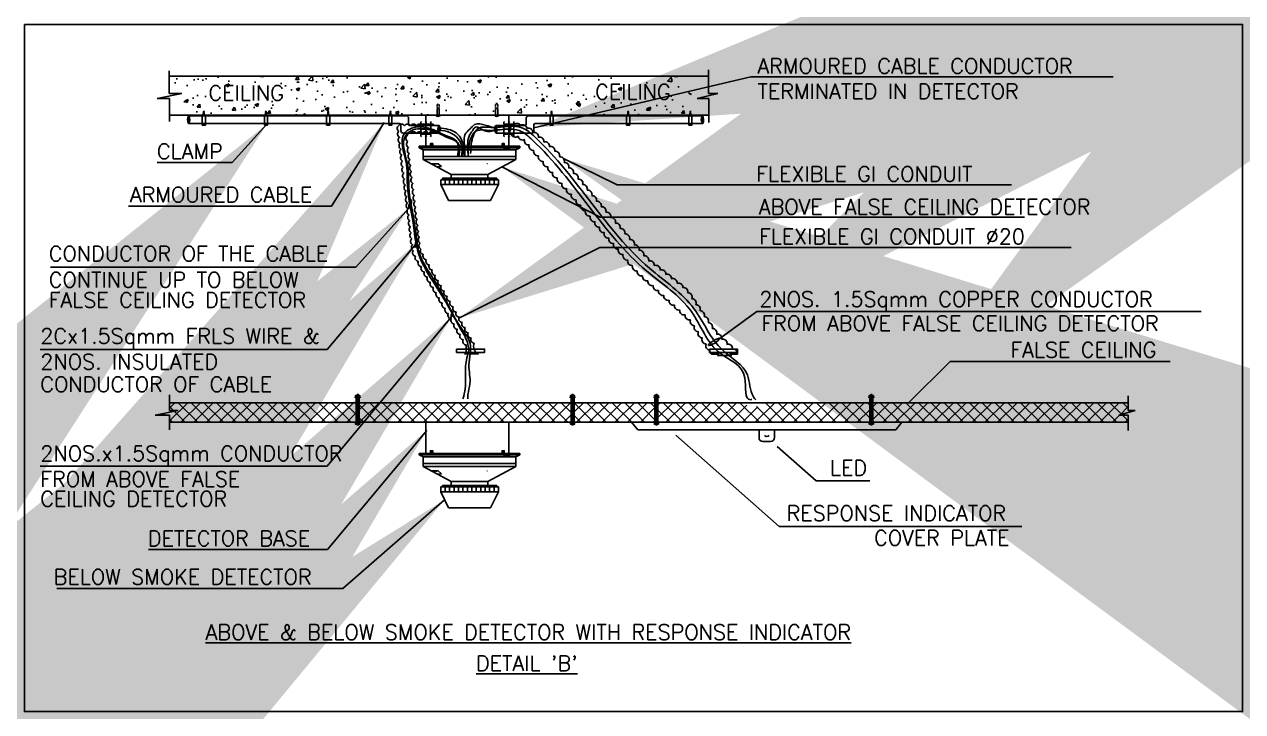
# Model space of a CAD drawing. Header units: millimetres. Extents: x 1706 to 249912, y -487248 to 27192.
# Drawn here: x 192559 to 215060, y 1476 to 14171 of the extents above; entities that cross this region are included whole.
import ezdxf

# ---------------------------------------------------------------- set-up
doc = ezdxf.new("R2010")
doc.units = ezdxf.units.MM
doc.linetypes.add('CENTER', pattern=[50.8, 31.75, -6.35, 6.35, -6.35])
doc.linetypes.add('HIDDEN', pattern=[0.375, 0.25, -0.125])
for name, color, linetype in [('FD-DETAILS', 2, 'Continuous'), ('Fire Armrd cable', 6, 'Continuous'), ('Fire MS Conduit', 5, 'Continuous'), ('Fire- Arrows', 8, 'Continuous'), ('Fire-Text', 72, 'Continuous'), ('M-FIRE-SPRINKLER MAIN', 1, 'Continuous'), ('S1224', 4, 'Continuous')]:
    doc.layers.add(name, color=color, linetype=linetype)
doc.layers.add('McD-FIRE-TEXT', color=7, linetype='Continuous', lineweight=25)
doc.styles.add('RomanS', font='romans__.ttf', dxfattribs={"height": 300})
doc.styles.add('sl', font='romans.shx')
doc.dimstyles.new('FDIM', dxfattribs={"dimscale": 100, "dimtxt": 2, "dimasz": 2, "dimexe": 0, "dimexo": 0, "dimgap": 0, "dimtad": 1, "dimdec": 0, "dimrnd": 5, "dimdsep": 46, "dimtxsty": 'RomanS', "dimcen": 0, "dimdle": 150, "dimclrd": 8, "dimclre": 8, "dimclrt": 72, "dimadec": 0, "dimazin": 0, "dimtfac": 1, "dimtdec": 0, "dimtmove": 1, "dimatfit": 3, "dimfxl": 1, "dimtolj": 1, "dimtzin": 0, "dimarcsym": 0})

# ---------------------------------------------------------------- blocks, each defined once
blk = doc.blocks.new('A$C0EA76CDC')
at = {"layer": 'FD-DETAILS', "color": 8}
blk.add_line((0, 25), (221, 25), dxfattribs=at)
at = {"layer": 'FD-DETAILS', "color": 7}
for points in [[(13, 25), (51, 38), (59, 31), (65, 41), (80, 32), (83, 43), (91, 34), (98, 45), (110, 36), (116, 50), (127, 36), (132, 50), (140, 37), (178, 37), (178, 43), (185, 43), (185, 27)], [(13, 25), (51, 12), (59, 19), (65, 9), (80, 17), (83, 6), (91, 16), (98, 5), (110, 14), (116, 0), (127, 14), (132, 0), (140, 13), (178, 13), (178, 7), (185, 7), (185, 23)], [(185, 27), (179, 27), (179, 25)], [(185, 23), (179, 23), (179, 25)]]:
    blk.add_lwpolyline(points, dxfattribs=at)

msp = doc.modelspace()

# ---------------------------------------------------------------- hatches: boundary and pattern name
at = {"layer": 'FD-DETAILS', "ltscale": 5}
h = msp.add_hatch(dxfattribs=at)
h.set_pattern_fill('ANSI31', color=30, scale=0.825401, style=0)
h.set_pattern_definition([(45, (-1579138.46103, -95392.33506), (-0.072955873061, 0.072955873061), [])])
h.paths.add_polyline_path([(201493.226, 11874.687), (201438.579, 11874.687), (201401.478, 11856.279), (201456.125, 11856.279)])
h = msp.add_hatch(dxfattribs=at)
h.set_pattern_fill('ANSI37', color=251, scale=1333.333333, style=0)
h.set_pattern_definition([(45, (-551215.81, -522998.24), (-117.85113, 117.85113), []), (135, (-551215.81, -522998.24), (-117.85113, -117.85113), [])])
h.paths.add_polyline_path([(212946.268, 6821.666), (212946.268, 6949.648), (212773.404, 6949.648), (213077.811, 7039.135), (212944.954, 7039.135), (212944.954, 7183.096), (208229.813, 7183.096), (208229.813, 6821.666), (208281.404, 6821.666), (208530.858, 6821.666)])
h.paths.add_polyline_path([(208174.291, 6821.666), (208174.291, 7183.096), (206201.043, 7183.096, -0.159590925), (206180.29, 7140.48, -0.52056705), (206046.957, 7140.48, -0.52056705), (205913.624, 7140.48, -0.406010026), (205820.987, 7183.096), (204261.003, 7183.096), (204261.003, 6821.666)])
h.paths.add_polyline_path([(204205.481, 6821.666), (204205.481, 7183.096), (202712.051, 7183.096), (202712.051, 6821.666)])
h.paths.add_polyline_path([(202656.53, 6821.666), (202656.53, 7183.096), (198743.241, 7183.096), (198743.241, 6821.666)])
h.paths.add_polyline_path([(198687.719, 6821.666), (198687.719, 7183.096), (198433.839, 7183.096), (195236.823, 7183.096), (195236.823, 7039.135), (195400.92, 7039.135), (194976.5, 6949.648), (195238.137, 6949.648), (195238.137, 6821.666)])
h = msp.add_hatch(dxfattribs=at)
h.set_pattern_fill('ANSI31', color=244, scale=0.825401, style=0)
h.set_pattern_definition([(45, (-1579138.46103, -101066.72631), (-0.072955873061, 0.072955873061), [])])
h.paths.add_polyline_path([(201493.226, 6200.296), (201438.579, 6200.296), (201401.478, 6181.888), (201456.125, 6181.888)])
at = {"layer": 'Fire- Arrows', "ltscale": 5}
h = msp.add_hatch(dxfattribs=at)
h.set_pattern_fill('AR-CONC', color=251, scale=3.555556, style=0)
h.set_pattern_definition([(50, (86145.6, -263821), (647.7677, -56.6723), [67.7333, -745.0667]), (355, (86145.6, -263821), (-125.3078, 679.3125), [54.1867, -596.0533]), (100.451, (86199.6, -263825.7), (522.4622, 622.6371), [57.5644, -633.2089]), (46.1842, (86145.6, -263640.4), (963.8366, -149.4838), [101.6, -1117.6]), (96.6356, (86225.9, -263652.8), (844.104, 879.7353), [86.3467, -949.8133]), (351.184, (86145.6, -263640.4), (844.1053, 879.7338), [81.28, -894.08]), (21, (86235.93, -263685.54), (539.0751, -363.6107), [67.7333, -745.0667]), (326, (86235.9, -263685.54), (219.7405, 654.8905), [54.1867, -596.0533]), (71.4514, (86280.85, -263715.84), (758.8142, 291.2813), [57.5644, -633.2089]), (37.5, (86145.62, -263821), (10.9817, 300.64014), [0, -588.82844, 0, -605.08444, 0, -598.3111]), (7.5, (86145.62, -263821), (237.58102, 356.1976), [0, -344.98844, 0, -575.28178, 0, -228.03556]), (327.5, (85944.22, -263821), (482.0999, -20.36887), [0, -225.7778, 0, -704.42667, 0, -934.72]), (317.5, (85853.9, -263821), (526.68153, 90.4053), [0, -293.5111, 0, -467.81156, 0, -663.78667])])
h.paths.add_polyline_path([(195332.597, 13213.043), (195332.597, 12891.287), (195681.382, 12891.287), (194984.704, 12801.8), (195333.911, 12801.8), (195333.911, 12496.057), (204842.101, 12496.057), (204842.101, 12801.8), (204492.894, 12801.8), (205189.572, 12891.287), (204840.787, 12891.287), (204840.787, 13213.043)])

# ---------------------------------------------------------------- linework, layer by layer
at = {"layer": 'FD-DETAILS', "color": 251}
for p, q in [((195235.509, 13314.151, -29253.473), (195235.509, 12891.287, -29253.473)), ((195235.509, 13213.043, -29253.473), (205196.776, 13213.043, -29253.473)), ((195464.511, 12891.287, -29253.473), (195009.748, 12801.8, -29253.473)), ((195235.509, 12891.287, -29253.473), (195464.511, 12891.287, -29253.473)), ((195009.748, 12801.8, -29253.473), (195236.823, 12801.8, -29253.473)), ((195236.823, 12801.8, -29253.473), (195236.823, 12379.606, -29253.473)), ((195236.823, 12496.057, -29253.473), (205196.776, 12496.057, -29253.473))]:
    msp.add_line(p, q, dxfattribs=at)
at = {"layer": 'FD-DETAILS', "color": 7}
for p, q in [((205196.776, 13328.904, -29253.473), (205196.776, 12891.287, -29253.473)), ((205368.31, 12891.287, -29253.473), (204983.3, 12801.8, -29253.473)), ((205196.776, 12891.287, -29253.473), (205368.31, 12891.287, -29253.473)), ((204983.3, 12801.8, -29253.473), (205198.09, 12801.8, -29253.473)), ((205198.09, 12801.8, -29253.473), (205198.09, 12360.543, -29253.473)), ((195236.823, 7325.97, -29253.473), (195236.823, 7039.135, -29253.473)), ((212944.954, 7311.01, -29253.473), (212944.954, 7039.135, -29253.473)), ((195400.92, 7039.135, -29253.473), (194976.5, 6949.648, -29253.473)), ((195236.823, 7183.096, -29253.473), (212944.954, 7183.096, -29253.473)), ((195236.823, 7039.135, -29253.473), (195400.92, 7039.135, -29253.473)), ((213077.811, 7039.135, -29253.473), (212773.404, 6949.648, -29253.473)), ((212944.954, 7039.135, -29253.473), (213077.811, 7039.135, -29253.473)), ((194976.5, 6949.648, -29253.473), (195238.137, 6949.648, -29253.473)), ((195238.137, 6949.648, -29253.473), (195238.137, 6680.469, -29253.473)), ((195238.137, 6821.666, -29253.473), (212946.268, 6821.666, -29253.473)), ((212773.404, 6949.648, -29253.473), (212946.268, 6949.648, -29253.473)), ((212946.268, 6949.648, -29253.473), (212946.268, 6669.686, -29253.473))]:
    msp.add_line(p, q, dxfattribs=at)
at = {"layer": 'FD-DETAILS', "color": 6, "linetype": 'HIDDEN', "ltscale": 0.1}
for p, q in [((200180.728, 12615.322, -29253.473), (200180.728, 12696.624, -29253.473)), ((200219.128, 12696.624, -29253.473), (200180.728, 12696.624, -29253.473)), ((200219.128, 12615.322, -29253.473), (200219.128, 12696.624, -29253.473)), ((201263.241, 12615.322, -29253.473), (201263.241, 12696.624, -29253.473)), ((201263.241, 12696.624, -29253.473), (201301.641, 12696.624, -29253.473)), ((201301.641, 12615.322, -29253.473), (201301.641, 12696.624, -29253.473))]:
    msp.add_line(p, q, dxfattribs=at)
at = {"layer": 'FD-DETAILS', "color": 6, "ltscale": 5}
for p, q in [((200180.728, 12496.057, -29253.473), (200180.728, 12615.322, -29253.473)), ((200219.128, 12496.057, -29253.473), (200219.128, 12615.322, -29253.473)), ((201263.241, 12496.057, -29253.473), (201263.241, 12615.322, -29253.473)), ((201301.641, 12496.057, -29253.473), (201301.641, 12615.322, -29253.473)), ((200238.328, 12496.057, -29253.473), (200161.528, 12496.057, -29253.473)), ((200196.088, 12467.442, -29253.473), (200196.088, 12475.164, -29253.473)), ((200203.768, 12475.164, -29253.473), (200196.088, 12475.164, -29253.473)), ((200203.768, 12467.442, -29253.473), (200203.768, 12475.164, -29253.473)), ((201244.041, 12496.057, -29253.473), (201320.841, 12496.057, -29253.473)), ((201278.601, 12467.442, -29253.473), (201278.601, 12475.164, -29253.473)), ((201278.601, 12475.164, -29253.473), (201286.281, 12475.164, -29253.473)), ((201286.281, 12467.442, -29253.473), (201286.281, 12475.164, -29253.473))]:
    msp.add_line(p, q, dxfattribs=at)
at = {"layer": 'FD-DETAILS', "ltscale": 5}
for p, q in [((200219.128, 12615.322, -29253.473), (200180.728, 12615.322, -29253.473)), ((201263.241, 12615.322, -29253.473), (201301.641, 12615.322, -29253.473)), ((198433.839, 7183.096, -29253.473), (202736.181, 7183.096, -29253.473)), ((198363.467, 6821.666, -29253.473), (203013.096, 6821.666, -29253.473)), ((203881.229, 6821.666, -29253.473), (208530.858, 6821.666, -29253.473))]:
    msp.add_line(p, q, dxfattribs=at)
at = {"layer": 'FD-DETAILS', "color": 30, "ltscale": 5}
for p, q in [((201711.292, 11921.756, -29243.003), (199851.441, 11921.756, -29243.003)), ((199851.441, 11893.095, -29243.003), (199851.441, 11921.756, -29243.003)), ((201711.292, 11893.095, -29243.003), (199851.441, 11893.095, -29243.003)), ((199925.642, 11856.279, -29243.003), (199851.441, 11893.095, -29243.003)), ((201637.091, 11856.279, -29243.003), (199925.642, 11856.279, -29243.003)), ((199925.642, 11678.142, -29243.003), (199925.642, 11856.279, -29243.003)), ((201637.091, 11731.88, -29243.003), (199925.642, 11731.88, -29243.003)), ((201401.478, 11856.279, -29243.003), (201438.579, 11874.687, -29243.003)), ((201438.579, 11874.687, -29243.003), (201528.431, 11874.687, -29243.003)), ((201456.125, 11856.279, -29243.003), (201493.226, 11874.687, -29243.003)), ((201491.33, 11856.279, -29243.003), (201528.431, 11874.687, -29243.003)), ((201637.091, 11856.279, -29243.003), (201711.292, 11893.095, -29243.003)), ((201637.091, 11678.142, -29243.003), (201637.091, 11856.279, -29243.003)), ((201711.292, 11893.095, -29243.003), (201711.292, 11921.756, -29243.003)), ((200444.033, 11398.701, -29243.003), (199925.642, 11678.142, -29243.003)), ((201637.091, 11678.142, -29243.003), (199925.642, 11678.142, -29243.003)), ((200078.339, 11595.83, -29243.003), (200204.228, 11595.83, -29243.003)), ((200261.375, 11546.152, -29243.003), (200184.837, 11538.422, -29243.003)), ((200204.228, 11595.83, -29243.003), (200261.375, 11546.152, -29243.003)), ((201118.701, 11398.701, -29243.003), (201637.091, 11678.142, -29243.003)), ((200247.899, 11300.73, -29243.003), (201314.834, 11300.73, -29243.003)), ((200247.899, 11300.73, -29243.003), (200247.899, 11211.713, -29243.003)), ((200280.584, 11327.853, -29243.003), (201282.149, 11327.853, -29243.003)), ((200280.584, 11300.73, -29243.003), (200280.584, 11327.853, -29243.003)), ((200329.971, 11300.73, -29243.003), (200329.971, 11211.713, -29243.003)), ((200412.043, 11300.73, -29243.003), (200412.043, 11211.713, -29243.003)), ((200444.033, 11398.701, -29243.003), (201118.701, 11398.701, -29243.003)), ((200444.033, 11327.853, -29243.003), (200444.033, 11398.701, -29243.003)), ((200494.115, 11300.73, -29243.003), (200494.115, 11211.713, -29243.003)), ((200576.187, 11300.73, -29243.003), (200576.187, 11211.713, -29243.003)), ((200658.259, 11300.73, -29243.003), (200658.259, 11211.713, -29243.003)), ((200740.331, 11300.73, -29243.003), (200740.331, 11211.713, -29243.003)), ((200822.402, 11300.73, -29243.003), (200822.402, 11211.713, -29243.003)), ((200904.474, 11300.73, -29243.003), (200904.474, 11211.713, -29243.003)), ((200986.546, 11300.73, -29243.003), (200986.546, 11211.713, -29243.003)), ((201068.618, 11300.73, -29243.003), (201068.618, 11211.713, -29243.003)), ((201118.701, 11327.853, -29243.003), (201118.701, 11398.701, -29243.003)), ((201150.69, 11300.73, -29243.003), (201150.69, 11211.713, -29243.003)), ((201232.762, 11300.73, -29243.003), (201232.762, 11211.713, -29243.003)), ((201282.149, 11300.73, -29243.003), (201282.149, 11327.853, -29243.003)), ((201314.834, 11300.73, -29243.003), (201314.834, 11211.713, -29243.003)), ((200247.899, 11211.713, -29243.003), (200393.021, 10915.097, -29243.003)), ((200247.899, 11211.713, -29243.003), (201314.834, 11211.713, -29243.003)), ((201314.834, 11211.713, -29243.003), (201169.712, 10915.097, -29243.003)), ((200393.021, 10915.097, -29243.003), (201169.712, 10915.097, -29243.003))]:
    msp.add_line(p, q, dxfattribs=at)
at = {"layer": 'FD-DETAILS', "color": 244, "ltscale": 5}
for p, q in [((201711.292, 6247.364, -29243.003), (199851.441, 6247.364, -29243.003)), ((199851.441, 6218.704, -29243.003), (199851.441, 6247.364, -29243.003)), ((201711.292, 6218.704, -29243.003), (199851.441, 6218.704, -29243.003)), ((199925.642, 6181.888, -29243.003), (199851.441, 6218.704, -29243.003)), ((201637.091, 6181.888, -29243.003), (199925.642, 6181.888, -29243.003)), ((199925.642, 6003.75, -29243.003), (199925.642, 6181.888, -29243.003)), ((201401.478, 6181.888, -29243.003), (201438.579, 6200.296, -29243.003)), ((201438.579, 6200.296, -29243.003), (201528.431, 6200.296, -29243.003)), ((201456.125, 6181.888, -29243.003), (201493.226, 6200.296, -29243.003)), ((201491.33, 6181.888, -29243.003), (201528.431, 6200.296, -29243.003)), ((201637.091, 6181.888, -29243.003), (201711.292, 6218.704, -29243.003)), ((201637.091, 6003.75, -29243.003), (201637.091, 6181.888, -29243.003)), ((201711.292, 6218.704, -29243.003), (201711.292, 6247.364, -29243.003)), ((201637.091, 6057.489, -29243.003), (199925.642, 6057.489, -29243.003)), ((200444.033, 5724.31, -29243.003), (199925.642, 6003.75, -29243.003)), ((201637.091, 6003.75, -29243.003), (199925.642, 6003.75, -29243.003)), ((200078.339, 5921.439, -29243.003), (200204.228, 5921.439, -29243.003)), ((200261.375, 5871.761, -29243.003), (200184.837, 5864.03, -29243.003)), ((200204.228, 5921.439, -29243.003), (200261.375, 5871.761, -29243.003)), ((201118.701, 5724.31, -29243.003), (201637.091, 6003.75, -29243.003)), ((200247.899, 5626.339, -29243.003), (201314.834, 5626.339, -29243.003)), ((200247.899, 5626.339, -29243.003), (200247.899, 5537.322, -29243.003)), ((200280.584, 5653.462, -29243.003), (201282.149, 5653.462, -29243.003)), ((200280.584, 5626.339, -29243.003), (200280.584, 5653.462, -29243.003)), ((200329.971, 5626.339, -29243.003), (200329.971, 5537.322, -29243.003)), ((200412.043, 5626.339, -29243.003), (200412.043, 5537.322, -29243.003)), ((200444.033, 5724.31, -29243.003), (201118.701, 5724.31, -29243.003)), ((200444.033, 5653.462, -29243.003), (200444.033, 5724.31, -29243.003)), ((200494.115, 5626.339, -29243.003), (200494.115, 5537.322, -29243.003)), ((200576.187, 5626.339, -29243.003), (200576.187, 5537.322, -29243.003)), ((200658.259, 5626.339, -29243.003), (200658.259, 5537.322, -29243.003)), ((200740.331, 5626.339, -29243.003), (200740.331, 5537.322, -29243.003)), ((200822.402, 5626.339, -29243.003), (200822.402, 5537.322, -29243.003)), ((200904.474, 5626.339, -29243.003), (200904.474, 5537.322, -29243.003)), ((200986.546, 5626.339, -29243.003), (200986.546, 5537.322, -29243.003)), ((201068.618, 5626.339, -29243.003), (201068.618, 5537.322, -29243.003)), ((201118.701, 5653.462, -29243.003), (201118.701, 5724.31, -29243.003)), ((201150.69, 5626.339, -29243.003), (201150.69, 5537.322, -29243.003)), ((201232.762, 5626.339, -29243.003), (201232.762, 5537.322, -29243.003)), ((201282.149, 5626.339, -29243.003), (201282.149, 5653.462, -29243.003)), ((201314.834, 5626.339, -29243.003), (201314.834, 5537.322, -29243.003)), ((200247.899, 5537.322, -29243.003), (200393.021, 5240.706, -29243.003)), ((200247.899, 5537.322, -29243.003), (201314.834, 5537.322, -29243.003)), ((201314.834, 5537.322, -29243.003), (201169.712, 5240.706, -29243.003)), ((200393.021, 5240.706, -29243.003), (201169.712, 5240.706, -29243.003))]:
    msp.add_line(p, q, dxfattribs=at)
at = {"layer": 'FD-DETAILS', "color": 30, "ltscale": 5, "elevation": -29253.473}
msp.add_lwpolyline([(200059.668, 11921.756), (200099.976, 11921.756), (200099.976, 11969.961), (200059.668, 11969.961)], close=True, dxfattribs=at)
for points in [[(200076.235, 11921.756), (200076.235, 11938.21), (200083.409, 11938.21), (200083.409, 11921.756)], [(201382.394, 11921.756), (201382.394, 11969.961), (201422.701, 11969.961), (201422.701, 11921.756)], [(201398.96, 11921.756), (201398.96, 11938.21), (201406.135, 11938.21), (201406.135, 11921.756)]]:
    msp.add_lwpolyline(points, dxfattribs=at)
at = {"layer": 'FD-DETAILS', "color": 30, "ltscale": 5, "elevation": -29243.003}
msp.add_lwpolyline([(200171.382, 11577.3, 17, 17, 1), (200154.874, 11577.3, 0, 0, 0)], format="xyseb", dxfattribs=at)
at = {"layer": 'FD-DETAILS', "color": 30, "ltscale": 5, "const_width": 16.508, "elevation": -29243.003}
msp.add_lwpolyline([(201099.935, 11604.32, 1), (201116.443, 11604.32, 1)], format="xyb", dxfattribs=at)
at = {"layer": 'FD-DETAILS', "color": 244, "ltscale": 5, "elevation": -29253.473}
for points in [[(200099.976, 6247.364), (200099.976, 6295.57), (200059.668, 6295.57), (200059.668, 6247.364)], [(200076.235, 6247.364), (200076.235, 6263.819), (200083.409, 6263.819), (200083.409, 6247.364)], [(201382.394, 6247.364), (201382.394, 6295.57), (201422.701, 6295.57), (201422.701, 6247.364)], [(201398.96, 6247.364), (201398.96, 6263.819), (201406.135, 6263.819), (201406.135, 6247.364)]]:
    msp.add_lwpolyline(points, dxfattribs=at)
at = {"layer": 'FD-DETAILS', "color": 244, "ltscale": 5, "elevation": -29243.003}
msp.add_lwpolyline([(200171.382, 5902.909, 17, 17, 1), (200154.874, 5902.909, 0, 0, 0)], format="xyseb", dxfattribs=at)
at = {"layer": 'FD-DETAILS', "color": 244, "ltscale": 5, "const_width": 16.508, "elevation": -29243.003}
msp.add_lwpolyline([(201099.935, 5929.929, 1), (201116.443, 5929.929, 1)], format="xyb", dxfattribs=at)
at = {"layer": 'FD-DETAILS', "color": 6, "ltscale": 5}
for centre in [(200199.928, 12507.257, -29253.473), (201282.441, 12507.257, -29253.473)]:
    msp.add_arc(centre, 40, 196.2602048, 343.774677, dxfattribs=at)
at = {"layer": 'Fire Armrd cable', "ltscale": 0.1}
for p, q in [((199609.694, 12482.219, -29253.473), (195593.759, 12482.219, -29253.473)), ((199654.138, 12327.963, -29227.299), (199654.138, 12437.775, -29227.299)), ((201828.231, 12327.963, -29227.299), (201828.231, 12437.775, -29227.299)), ((201872.676, 12482.219, -29253.473), (205082.675, 12482.219, -29253.473)), ((199489.718, 12339.997, -29253.473), (195588.319, 12339.997, -29253.473)), ((199511.916, 12207.963, -29227.299), (199511.916, 12317.775, -29227.299)), ((200211.915, 12163.519, -29227.299), (199556.361, 12163.519, -29227.299)), ((200217.356, 12305.741, -29227.299), (199676.361, 12305.741, -29227.299)), ((201265.013, 12305.741, -29227.299), (201806.009, 12305.741, -29227.299)), ((201270.454, 12163.519, -29227.299), (201926.009, 12163.519, -29227.299)), ((201970.453, 12207.963, -29227.299), (201970.453, 12317.775, -29227.299)), ((201992.675, 12339.997, -29253.473), (205088.116, 12339.997, -29253.473))]:
    msp.add_line(p, q, dxfattribs=at)
for centre, radius, start, end in [((195715.33, 12406.353, -29253.473), 143.301, 148.0339796, 207.5931641), ((195499.567, 12414.591, -29253.473), 115.956, 319.9496627, 35.677481), ((199609.694, 12437.775, -29253.473), 44.444, 0, 90), ((201872.676, 12437.775, -29253.473), 44.444, 90, 180), ((205176.868, 12414.591, -29253.473), 115.956, 144.322519, 220.0503373), ((204961.104, 12406.353, -29253.473), 143.301, 332.4068359, 31.9660204), ((199489.694, 12317.775, -29253.473), 22.222, 0, 90), ((199556.361, 12207.963, -29227.299), 44.444, 180, 270), ((199676.361, 12327.963, -29227.299), 22.222, 180, 270), ((200338.927, 12229.875, -29227.299), 143.301, 148.0339796, 207.5931641), ((200123.163, 12238.113, -29227.299), 115.956, 319.9496627, 35.677481), ((201359.206, 12238.113, -29227.299), 115.956, 144.322519, 220.0503373), ((201143.442, 12229.875, -29227.299), 143.301, 332.4068359, 31.9660204), ((201806.009, 12327.963, -29227.299), 22.222, 270, 0), ((201926.009, 12207.963, -29227.299), 44.444, 270, 0), ((201992.676, 12317.775, -29253.473), 22.222, 90, 180)]:
    msp.add_arc(centre, radius, start, end, dxfattribs=at)
at = {"layer": 'Fire MS Conduit', "ltscale": 0.1, "elevation": -29253.473}
for points in [[(200137.174, 12298.723, 0.52056705), (200026.063, 12298.723, 0.52056705), (199914.952, 12298.723, 0.52056705), (199803.841, 12298.723, 0.52056705), (199692.73, 12298.723, 0.52056705), (199581.619, 12298.723, 0.52056705), (199470.508, 12298.723, 0.52056705), (199474.11, 12197.072, 0.52056705), (199487.477, 12086.768, 0.52056705), (199500.844, 11976.463, 0.52056705), (199514.212, 11866.159, 0.52056705), (199527.579, 11755.855, 0.52056705), (199540.946, 11645.551, 0.52056705), (199554.313, 11535.247, 0.52056705), (199567.68, 11424.943, 0.52056705), (199581.047, 11314.639, 0.52056705), (199594.415, 11204.335, 0.52056705), (199607.782, 11094.031, 0.52056705), (199621.149, 10983.726, 0.52056705), (199634.516, 10873.422, 0.52056705), (199647.883, 10763.118, 0.52056705), (199661.25, 10652.814, 0.52056705), (199674.618, 10542.51, 0.52056705), (199687.985, 10432.206, 0.52056705), (199701.352, 10321.902, 0.52056705), (199714.719, 10211.598, 0.52056705), (199728.086, 10101.293, 0.52056705), (199741.454, 9990.989, 0.52056705), (199779.732, 9888.95, 0.52056705), (199834.951, 9792.531, 0.52056705), (199890.169, 9696.113, 0.52056705), (199945.388, 9599.694, 0.52056705), (200000.606, 9503.275, 0.52056705), (200055.825, 9406.856, 0.52056705), (200111.044, 9310.437, 0.52056705), (200166.262, 9214.018, 0.52056705), (200221.481, 9117.6, 0.52056705), (200276.699, 9021.181, 0.52056705), (200331.918, 8924.762, 0.52056705), (200387.136, 8828.343, 0.52056705), (200442.355, 8731.924, 0.52056705), (200497.573, 8635.505, 0.52056705), (200552.792, 8539.087, 0.52056705), (200608.01, 8442.668, 0.52056705), (200663.229, 8346.249, 0.52056705), (200718.448, 8249.83, -0.019913837), (200720.782, 8104.339, -0.019913837)], [(200137.174, 12156.501, 0.52056705), (200026.063, 12156.501, 0.52056705), (199914.952, 12156.501, 0.52056705), (199803.841, 12156.501, 0.52056705), (199692.73, 12156.501, 0.52056705), (199627.182, 12116.125, 0.52056705), (199640.549, 12005.821, 0.52056705), (199653.917, 11895.517, 0.52056705), (199667.284, 11785.213, 0.52056705), (199680.651, 11674.909, 0.52056705), (199694.018, 11564.605, 0.52056705), (199707.385, 11454.301, 0.52056705), (199720.752, 11343.997, 0.52056705), (199734.12, 11233.693, 0.52056705), (199747.487, 11123.388, 0.52056705), (199760.854, 11013.084, 0.52056705), (199774.221, 10902.78, 0.52056705), (199787.588, 10792.476, 0.52056705), (199800.955, 10682.172, 0.52056705), (199814.323, 10571.868, 0.52056705), (199827.69, 10461.564, 0.52056705), (199841.057, 10351.26, 0.52056705), (199854.424, 10240.955, 0.52056705), (199867.791, 10130.651, 0.52056705), (199881.159, 10020.347, 0.52056705), (199925.635, 9920.365, 0.52056705), (199980.854, 9823.946, 0.52056705), (200036.073, 9727.527, 0.52056705), (200091.291, 9631.108, 0.52056705), (200146.51, 9534.689, 0.52056705), (200201.728, 9438.27, 0.52056705), (200256.947, 9341.852, 0.52056705), (200312.165, 9245.433, 0.52056705), (200367.384, 9149.014, 0.52056705), (200422.602, 9052.595, 0.52056705), (200477.821, 8956.176, 0.52056705), (200533.039, 8859.757, 0.52056705), (200588.258, 8763.339, 0.52056705), (200643.477, 8666.92, 0.52056705), (200698.695, 8570.501, 0.52056705), (200753.914, 8474.082, 0.52056705), (200809.132, 8377.663, 0.52056705), (200864.351, 8281.244, 0.299818931), (200912.847, 8103.77, 0.299818931)], [(205730.397, 8078.928, 0.52056705), (205634.279, 8171.336, 0.52056705), (205538.162, 8263.743, 0.52056705), (205442.044, 8356.151, 0.52056705), (205345.926, 8448.559, 0.52056705), (205264.155, 8553.118, 0.52056705), (205188.818, 8663.128, 0.52056705), (205113.48, 8773.137, 0.52056705), (205038.143, 8883.147, 0.52056705), (204962.806, 8993.156, 0.52056705), (204887.469, 9103.165, 0.52056705), (204812.132, 9213.175, 0.52056705), (204720.913, 9308.245, 0.52056705), (204615.713, 9390.165, 0.52056705), (204510.514, 9472.085, 0.52056705), (204405.315, 9554.005, 0.52056705), (204300.115, 9635.925, 0.52056705), (204194.916, 9717.845, 0.52056705), (204089.717, 9799.765, 0.52056705), (203999.28, 9897.25, 0.52056705), (203911.911, 9997.97, 0.52056705), (203824.542, 10098.69, 0.52056705), (203737.173, 10199.41, 0.52056705), (203649.805, 10300.129, 0.52056705), (203562.436, 10400.849, 0.52056705), (203475.067, 10501.569, 0.52056705), (203387.698, 10602.288, 0.52056705), (203300.329, 10703.008, 0.52056705), (203212.96, 10803.728, 0.52056705), (203125.648, 10904.495, 0.52056705), (203040.476, 11007.08, 0.52056705), (202955.305, 11109.665, 0.52056705), (202870.133, 11212.249, 0.52056705), (202784.962, 11314.834, 0.52056705), (202699.791, 11417.418, 0.52056705), (202614.619, 11520.003, 0.52056705), (202529.448, 11622.588, 0.52056705), (202444.276, 11725.172, 0.52056705), (202357.921, 11826.591, 0.52056705), (202256.602, 11913.263, 0.52056705), (202155.282, 11999.936, 0.52056705), (202053.963, 12086.608, 0.52056705), (201952.643, 12173.281, 0.52056705), (201843.029, 12247.54, 0.52056705), (201723.647, 12305.885, 0.52056705), (201590.376, 12309.993, 0.52056705), (201544.133, 12231.589, 0.52056705), (201551.403, 12145.296, 0.52056705), (201677.906, 12103.166, 0.52056705), (201793.353, 12044.588, 0.52056705), (201880.135, 11943.363, 0.52056705), (201966.917, 11842.137, 0.52056705), (202053.699, 11740.911, 0.52056705), (202140.481, 11639.685, 0.52056705), (202227.263, 11538.459, 0.52056705), (202314.045, 11437.233, 0.52056705), (202400.827, 11336.007, 0.52056705), (202487.609, 11234.782, 0.52056705), (202574.39, 11133.556, 0.52056705), (202661.172, 11032.33, 0.52056705), (202747.954, 10931.104, 0.52056705), (202834.736, 10829.878, 0.52056705), (202921.518, 10728.652, 0.52056705), (203008.3, 10627.426, 0.52056705), (203095.082, 10526.201, 0.52056705), (203181.864, 10424.975, 0.52056705), (203268.646, 10323.749, 0.52056705), (203355.428, 10222.523, 0.52056705), (203442.21, 10121.297, 0.52056705), (203528.992, 10020.071, 0.52056705), (203615.774, 9918.845, 0.52056705), (203702.556, 9817.62, 0.52056705), (203789.338, 9716.394, 0.52056705), (203876.326, 9615.368, 0.52056705), (203974.654, 9525.316, 0.52056705), (204072.981, 9435.263, 0.52056705), (204171.309, 9345.21, 0.52056705), (204269.636, 9255.158, 0.52056705), (204367.964, 9165.105, 0.52056705), (204466.291, 9075.052, 0.52056705), (204564.619, 8985, 0.52056705), (204662.946, 8894.947, 0.52056705), (204761.274, 8804.894, 0.52056705), (204859.601, 8714.842, 0.52056705), (204934.221, 8604.87, 0.52056705), (205005.976, 8492.491, 0.52056705), (205077.73, 8380.112, 0.52056705), (205149.485, 8267.732, 0.52056705), (205221.239, 8155.353, 0.277875401), (205249.708, 8077.866)]]:
    msp.add_lwpolyline(points, format="xyb", dxfattribs=at)
for points in [[(200720.782, 8104.339), (200691.5, 8083.327), (200945.88, 8083.327), (200912.113, 8104.419)], [(205391.641, 8077.866), (205247.043, 8077.866)], [(205391.641, 8077.866), (205362.359, 8056.854), (205616.739, 8056.854), (205582.973, 8077.946)], [(205582.973, 8077.946), (205730.397, 8077.946)]]:
    msp.add_lwpolyline(points, dxfattribs=at)
at = {"layer": 'Fire- Arrows', "ltscale": 5}
msp.add_line((198155.522, 4470.007, -29227.299), (194854.19, 4470.007, -29227.299), dxfattribs=at)
at = {"layer": 'M-FIRE-SPRINKLER MAIN', "color": 251, "ltscale": 0.1}
msp.add_line((192558.531, 14171.461, -29253.473), (192558.531, 1475.888, -29253.473), dxfattribs=at)
at = {"layer": 'M-FIRE-SPRINKLER MAIN', "color": 3, "linetype": 'Continuous'}
for p, q in [((200068.84, 12327.434, -29227.299), (199881.513, 12327.434, -29227.299)), ((200068.84, 12235.342, -29227.299), (199881.513, 12235.342, -29227.299)), ((201600.856, 12327.434, -29227.299), (201413.529, 12327.434, -29227.299)), ((201600.856, 12235.342, -29227.299), (201413.529, 12235.342, -29227.299)), ((200068.84, 12143.25, -29227.299), (199881.513, 12143.25, -29227.299)), ((201600.856, 12143.25, -29227.299), (201413.529, 12143.25, -29227.299))]:
    msp.add_line(p, q, dxfattribs=at)
at = {"layer": 'M-FIRE-SPRINKLER MAIN', "color": 7}
for p, q in [((198671.325, 7287.058, -29253.473), (198759.635, 7287.058, -29253.473)), ((198671.325, 7287.058, -29253.473), (198671.325, 7269.771, -29253.473)), ((198677.37, 7287.058, -29253.473), (198677.37, 7315.487, -29253.473)), ((198751.615, 7317.463, -29253.473), (198679.345, 7317.463, -29253.473)), ((198687.719, 7287.058, -29253.473), (198687.719, 6823.418, -29253.473)), ((198695.674, 7287.058, -29253.473), (198695.674, 7317.463, -29253.473)), ((198733.435, 7326.682, -29253.473), (198697.525, 7326.682, -29253.473)), ((198697.525, 7317.463, -29253.473), (198697.525, 7326.682, -29253.473)), ((198733.435, 7317.463, -29253.473), (198733.435, 7326.682, -29253.473)), ((198735.286, 7287.058, -29253.473), (198735.286, 7317.463, -29253.473)), ((198743.241, 7287.058, -29253.473), (198743.241, 6823.418, -29253.473)), ((198753.59, 7287.058, -29253.473), (198753.59, 7315.487, -29253.473)), ((198759.635, 7287.058, -29253.473), (198759.635, 7269.771, -29253.473)), ((202640.136, 7287.058, -29253.473), (202728.445, 7287.058, -29253.473)), ((202640.136, 7287.058, -29253.473), (202640.136, 7269.771, -29253.473)), ((202646.18, 7287.058, -29253.473), (202646.18, 7315.487, -29253.473)), ((202720.425, 7317.463, -29253.473), (202648.156, 7317.463, -29253.473)), ((202656.53, 7287.058, -29253.473), (202656.53, 6823.418, -29253.473)), ((202664.484, 7287.058, -29253.473), (202664.484, 7317.463, -29253.473)), ((202702.245, 7326.682, -29253.473), (202666.336, 7326.682, -29253.473)), ((202666.336, 7317.463, -29253.473), (202666.336, 7326.682, -29253.473)), ((202702.245, 7317.463, -29253.473), (202702.245, 7326.682, -29253.473)), ((202704.097, 7287.058, -29253.473), (202704.097, 7317.463, -29253.473)), ((202712.051, 7287.058, -29253.473), (202712.051, 6823.418, -29253.473)), ((202722.401, 7287.058, -29253.473), (202722.401, 7315.487, -29253.473)), ((202728.445, 7287.058, -29253.473), (202728.445, 7269.771, -29253.473)), ((204189.087, 7287.058, -29253.473), (204277.397, 7287.058, -29253.473)), ((204189.087, 7287.058, -29253.473), (204189.087, 7269.771, -29253.473)), ((204195.132, 7287.058, -29253.473), (204195.132, 7315.487, -29253.473)), ((204269.377, 7317.463, -29253.473), (204197.107, 7317.463, -29253.473)), ((204269.377, 7317.463, -29253.473), (204197.107, 7317.463, -29253.473)), ((204205.481, 7287.058, -29253.473), (204205.481, 6823.418, -29253.473)), ((204213.435, 7287.058, -29253.473), (204213.435, 7317.463, -29253.473)), ((204251.197, 7326.682, -29253.473), (204215.287, 7326.682, -29253.473)), ((204215.287, 7317.463, -29253.473), (204215.287, 7326.682, -29253.473)), ((204251.197, 7317.463, -29253.473), (204251.197, 7326.682, -29253.473)), ((204253.048, 7287.058, -29253.473), (204253.048, 7317.463, -29253.473)), ((204261.003, 7287.058, -29253.473), (204261.003, 6823.418, -29253.473)), ((204271.352, 7287.058, -29253.473), (204271.352, 7315.487, -29253.473)), ((204277.397, 7287.058, -29253.473), (204277.397, 7269.771, -29253.473)), ((208157.898, 7287.058, -29253.473), (208246.207, 7287.058, -29253.473)), ((208157.898, 7287.058, -29253.473), (208157.898, 7269.771, -29253.473)), ((208163.942, 7287.058, -29253.473), (208163.942, 7315.487, -29253.473)), ((208238.187, 7317.463, -29253.473), (208165.917, 7317.463, -29253.473)), ((208174.291, 7287.058, -29253.473), (208174.291, 6823.418, -29253.473)), ((208182.246, 7287.058, -29253.473), (208182.246, 7317.463, -29253.473)), ((208220.007, 7326.682, -29253.473), (208184.097, 7326.682, -29253.473)), ((208184.097, 7317.463, -29253.473), (208184.097, 7326.682, -29253.473)), ((208220.007, 7317.463, -29253.473), (208220.007, 7326.682, -29253.473)), ((208221.859, 7287.058, -29253.473), (208221.859, 7317.463, -29253.473)), ((208229.813, 7287.058, -29253.473), (208229.813, 6823.418, -29253.473)), ((208240.163, 7287.058, -29253.473), (208240.163, 7315.487, -29253.473)), ((208246.207, 7287.058, -29253.473), (208246.207, 7269.771, -29253.473)), ((198671.325, 6814.883, -29253.473), (198671.325, 6823.418, -29253.473)), ((198671.325, 6814.883, -29253.473), (198759.635, 6814.883, -29253.473)), ((198677.37, 6814.883, -29253.473), (198677.37, 6786.454, -29253.473)), ((198751.615, 6784.479, -29253.473), (198679.345, 6784.479, -29253.473)), ((198695.674, 6814.883, -29253.473), (198695.674, 6784.479, -29253.473)), ((198697.525, 6784.479, -29253.473), (198697.525, 6775.259, -29253.473)), ((198733.435, 6775.259, -29253.473), (198697.525, 6775.259, -29253.473)), ((198733.435, 6784.479, -29253.473), (198733.435, 6775.259, -29253.473)), ((198735.286, 6814.883, -29253.473), (198735.286, 6784.479, -29253.473)), ((198753.59, 6814.883, -29253.473), (198753.59, 6786.454, -29253.473)), ((198759.635, 6814.883, -29253.473), (198759.635, 6823.418, -29253.473)), ((202640.136, 6814.883, -29253.473), (202640.136, 6823.418, -29253.473)), ((202640.136, 6814.883, -29253.473), (202728.445, 6814.883, -29253.473)), ((202646.18, 6814.883, -29253.473), (202646.18, 6786.454, -29253.473)), ((202720.425, 6784.479, -29253.473), (202648.156, 6784.479, -29253.473)), ((202720.425, 6784.479, -29253.473), (202648.156, 6784.479, -29253.473)), ((202664.484, 6814.883, -29253.473), (202664.484, 6784.479, -29253.473)), ((202666.336, 6784.479, -29253.473), (202666.336, 6775.259, -29253.473)), ((202702.245, 6775.259, -29253.473), (202666.336, 6775.259, -29253.473)), ((202702.245, 6784.479, -29253.473), (202702.245, 6775.259, -29253.473)), ((202704.097, 6814.883, -29253.473), (202704.097, 6784.479, -29253.473)), ((202722.401, 6814.883, -29253.473), (202722.401, 6786.454, -29253.473)), ((202728.445, 6814.883, -29253.473), (202728.445, 6823.418, -29253.473)), ((204189.087, 6814.883, -29253.473), (204189.087, 6823.418, -29253.473)), ((204189.087, 6814.883, -29253.473), (204277.397, 6814.883, -29253.473)), ((204195.132, 6814.883, -29253.473), (204195.132, 6786.454, -29253.473)), ((204269.377, 6784.479, -29253.473), (204197.107, 6784.479, -29253.473)), ((204269.377, 6784.479, -29253.473), (204197.107, 6784.479, -29253.473)), ((204213.435, 6814.883, -29253.473), (204213.435, 6784.479, -29253.473)), ((204215.287, 6784.479, -29253.473), (204215.287, 6775.259, -29253.473)), ((204251.197, 6775.259, -29253.473), (204215.287, 6775.259, -29253.473)), ((204251.197, 6784.479, -29253.473), (204251.197, 6775.259, -29253.473)), ((204253.048, 6814.883, -29253.473), (204253.048, 6784.479, -29253.473)), ((204271.352, 6814.883, -29253.473), (204271.352, 6786.454, -29253.473)), ((204277.397, 6814.883, -29253.473), (204277.397, 6823.418, -29253.473)), ((208157.898, 6814.883, -29253.473), (208157.898, 6823.418, -29253.473)), ((208157.898, 6814.883, -29253.473), (208246.207, 6814.883, -29253.473)), ((208163.942, 6814.883, -29253.473), (208163.942, 6786.454, -29253.473)), ((208238.187, 6784.479, -29253.473), (208165.917, 6784.479, -29253.473)), ((208182.246, 6814.883, -29253.473), (208182.246, 6784.479, -29253.473)), ((208184.097, 6784.479, -29253.473), (208184.097, 6775.259, -29253.473)), ((208220.007, 6775.259, -29253.473), (208184.097, 6775.259, -29253.473)), ((208220.007, 6784.479, -29253.473), (208220.007, 6775.259, -29253.473)), ((208221.859, 6814.883, -29253.473), (208221.859, 6784.479, -29253.473)), ((208240.163, 6814.883, -29253.473), (208240.163, 6786.454, -29253.473)), ((208246.207, 6814.883, -29253.473), (208246.207, 6823.418, -29253.473))]:
    msp.add_line(p, q, dxfattribs=at)
at = {"layer": 'M-FIRE-SPRINKLER MAIN', "color": 9, "linetype": 'CENTER', "ltscale": 25}
for p, q in [((198715.48, 7343.418, -29253.473), (198715.48, 6762.214, -29253.473)), ((202684.29, 7343.418, -29253.473), (202684.29, 6762.214, -29253.473)), ((204233.242, 7343.418, -29253.473), (204233.242, 6762.214, -29253.473)), ((208202.052, 7343.418, -29253.473), (208202.052, 6762.214, -29253.473))]:
    msp.add_line(p, q, dxfattribs=at)
at = {"layer": 'M-FIRE-SPRINKLER MAIN', "color": 1}
for p, q in [((203773.143, 6821.666, -29253.473), (203886.258, 6679.444, -29253.473)), ((208765.623, 6821.666, -29253.473), (208652.508, 6679.444, -29253.473)), ((208652.508, 6679.444, -29253.473), (203886.258, 6679.444, -29253.473)), ((206127.161, 6537.222, -29253.473), (206127.161, 6679.444, -29253.473)), ((206411.605, 6537.222, -29253.473), (206411.605, 6679.444, -29253.473)), ((206340.494, 6466.111, -29253.473), (206198.272, 6466.111, -29253.473))]:
    msp.add_line(p, q, dxfattribs=at)
at = {"layer": 'M-FIRE-SPRINKLER MAIN', "color": 8}
for p, q in [((204591.816, 6585.275, -29253.473), (206502.522, 4897.07, -29253.473)), ((206464.562, 6374.125, -29253.473), (207181.802, 5740.408, -29253.473)), ((207181.802, 5740.408, -29253.473), (208173.977, 5740.408, -29253.473)), ((206502.522, 4897.07, -29253.473), (210982.349, 4897.07, -29253.473))]:
    msp.add_line(p, q, dxfattribs=at)
at = {"layer": 'M-FIRE-SPRINKLER MAIN', "color": 3, "linetype": 'Continuous'}
for centre, radius, start, end in [((199986.349, 12189.296, -29227.299), 105.44, 154.1062138, 205.8937862), ((199916.153, 12349.858, -29227.299), 34.646, 135.3745896, 220.3339108), ((199992.676, 12281.388, -29227.299), 111.166, 155.5304321, 204.4695679), ((199940.537, 12349.858, -29227.299), 34.646, 319.6660892, 44.6254104), ((199864.014, 12281.388, -29227.299), 111.166, 335.5304321, 24.4695679), ((199870.341, 12189.296, -29227.299), 105.44, 334.1062138, 25.8937862), ((200080.012, 12189.296, -29227.299), 105.44, 154.1062138, 205.8937862), ((200009.816, 12349.858, -29227.299), 34.646, 135.3745896, 220.3339108), ((200086.339, 12281.388, -29227.299), 111.166, 155.5304321, 204.4695679), ((200034.201, 12349.858, -29227.299), 34.646, 319.6660892, 44.6254104), ((199957.678, 12281.388, -29227.299), 111.166, 335.5304321, 24.4695679), ((199964.005, 12189.296, -29227.299), 105.44, 334.1062138, 25.8937862), ((201518.365, 12189.296, -29227.299), 105.44, 154.1062138, 205.8937862), ((201448.169, 12349.858, -29227.299), 34.646, 135.3745896, 220.3339108), ((201524.692, 12281.388, -29227.299), 111.166, 155.5304321, 204.4695679), ((201472.553, 12349.858, -29227.299), 34.646, 319.6660892, 44.6254104), ((201396.03, 12281.388, -29227.299), 111.166, 335.5304321, 24.4695679), ((201402.357, 12189.296, -29227.299), 105.44, 334.1062138, 25.8937862), ((201612.028, 12189.296, -29227.299), 105.44, 154.1062138, 205.8937862), ((201541.832, 12349.858, -29227.299), 34.646, 135.3745896, 220.3339108), ((201618.355, 12281.388, -29227.299), 111.166, 155.5304321, 204.4695679), ((201566.217, 12349.858, -29227.299), 34.646, 319.6660892, 44.6254104), ((201489.694, 12281.388, -29227.299), 111.166, 335.5304321, 24.4695679), ((201496.021, 12189.296, -29227.299), 105.44, 334.1062138, 25.8937862), ((199916.153, 12120.826, -29227.299), 34.646, 139.6660892, 224.6254104), ((199940.537, 12120.826, -29227.299), 34.646, 315.3745896, 40.3339109), ((200009.816, 12120.826, -29227.299), 34.646, 139.6660892, 224.6254104), ((200034.201, 12120.826, -29227.299), 34.646, 315.3745896, 40.3339109), ((201448.169, 12120.826, -29227.299), 34.646, 139.6660891, 224.6254104), ((201472.553, 12120.826, -29227.299), 34.646, 315.3745896, 40.3339108), ((201541.832, 12120.826, -29227.299), 34.646, 139.6660891, 224.6254104), ((201566.217, 12120.826, -29227.299), 34.646, 315.3745896, 40.3339108)]:
    msp.add_arc(centre, radius, start, end, dxfattribs=at)
at = {"layer": 'M-FIRE-SPRINKLER MAIN', "color": 7}
for centre, radius, start, end in [((198679.345, 7315.487, -29253.473), 1.975, 90, 180), ((198715.48, 7285.641, -29253.473), 44.797, 66.3713998, 113.6286002), ((198751.615, 7315.487, -29253.473), 1.975, 0, 90), ((202648.156, 7315.487, -29253.473), 1.975, 90, 180), ((202684.29, 7285.641, -29253.473), 44.797, 66.3713998, 113.6286002), ((202720.425, 7315.487, -29253.473), 1.975, 0, 90), ((204197.107, 7315.487, -29253.473), 1.975, 90, 180), ((204233.242, 7285.641, -29253.473), 44.797, 66.3713998, 113.6286002), ((204269.377, 7315.487, -29253.473), 1.975, 0, 90), ((208165.917, 7315.487, -29253.473), 1.975, 90, 180), ((208202.052, 7285.641, -29253.473), 44.797, 66.3713998, 113.6286002), ((208238.187, 7315.487, -29253.473), 1.975, 0, 90), ((198679.345, 6786.454, -29253.473), 1.975, 180, 270), ((198715.48, 6816.3, -29253.473), 44.797, 246.3713998, 293.6286002), ((198751.615, 6786.454, -29253.473), 1.975, 270, 0), ((202648.156, 6786.454, -29253.473), 1.975, 180, 270), ((202684.29, 6816.3, -29253.473), 44.797, 246.3713998, 293.6286002), ((202720.425, 6786.454, -29253.473), 1.975, 270, 0), ((204197.107, 6786.454, -29253.473), 1.975, 180, 270), ((204233.242, 6816.3, -29253.473), 44.797, 246.3713998, 293.6286002), ((204269.377, 6786.454, -29253.473), 1.975, 270, 0), ((208165.917, 6786.454, -29253.473), 1.975, 180, 270), ((208202.052, 6816.3, -29253.473), 44.797, 246.3713998, 293.6286002), ((208238.187, 6786.454, -29253.473), 1.975, 270, 0)]:
    msp.add_arc(centre, radius, start, end, dxfattribs=at)
at = {"layer": 'M-FIRE-SPRINKLER MAIN', "color": 1}
for centre, radius, start, end in [((206198.272, 6537.222, -29253.473), 71.111, 180, 270), ((206269.383, 6609.972, -29253.473), 52.529, 215.6759772, 324.3240228), ((206340.494, 6537.222, -29253.473), 71.111, 270, 0)]:
    msp.add_arc(centre, radius, start, end, dxfattribs=at)
at = {"layer": 'McD-FIRE-TEXT', "color": 9, "elevation": -29253.473}
msp.add_lwpolyline([(192558.531, 14171.461), (215059.669, 14171.461), (215059.669, 1475.888), (192558.531, 1475.888)], close=True, dxfattribs=at)
at = {"layer": 'S1224', "ltscale": 0.1, "elevation": -29253.473}
for points in [[(195843.713, 12496.057), (195901.238, 12496.057), (195901.238, 12310.965), (195843.713, 12310.965)], [(196992.731, 12496.057), (197050.256, 12496.057), (197050.256, 12310.965), (196992.731, 12310.965)], [(198141.749, 12496.057), (198199.275, 12496.057), (198199.275, 12310.965), (198141.749, 12310.965)], [(199290.768, 12496.057), (199348.293, 12496.057), (199348.293, 12310.965), (199290.768, 12310.965)], [(202267.055, 12496.057), (202324.581, 12496.057), (202324.581, 12310.965), (202267.055, 12310.965)], [(203682.186, 12496.057), (203739.711, 12496.057), (203739.711, 12310.965), (203682.186, 12310.965)], [(204831.204, 12496.057), (204888.729, 12496.057), (204888.729, 12310.965), (204831.204, 12310.965)], [(200542.115, 8172.674), (201058.551, 8172.674), (201058.551, 8110.842), (200542.115, 8110.842)], [(205212.974, 8174.425), (205729.41, 8174.425), (205729.41, 8112.594), (205212.974, 8112.594)]]:
    msp.add_lwpolyline(points, close=True, dxfattribs=at)
for points in [[(199982.317, 12496.057), (201507.193, 12496.057), (201507.193, 11921.756), (199975.177, 11921.756), (199975.177, 12496.057)], [(199982.317, 6821.666), (201507.193, 6821.666), (201507.193, 6247.364), (199975.177, 6247.364), (199975.177, 6821.666)]]:
    msp.add_lwpolyline(points, dxfattribs=at)
at = {"layer": 'S1224', "ltscale": 0.1, "const_width": 22.222, "elevation": -29253.473}
msp.add_lwpolyline([(205354.29, 6679.444), (207184.476, 6679.444)], dxfattribs=at)
at = {"layer": 'S1224', "ltscale": 0.1}
for centre, radius in [((195593.594, 12431.742, -29239.695), 15.206), ((195593.594, 12396.432, -29239.695), 15.206), ((195593.594, 12431.742, -29239.695), 9.576), ((195593.594, 12396.432, -29239.695), 9.576), ((205082.84, 12431.742, -29239.695), 15.206), ((205082.84, 12396.432, -29239.695), 15.206), ((205082.84, 12431.742, -29239.695), 9.576), ((205082.84, 12396.432, -29239.695), 9.576), ((200217.191, 12255.264, -29213.521), 15.206), ((200217.191, 12219.954, -29213.521), 15.206), ((200217.191, 12255.264, -29213.521), 9.576), ((200217.191, 12219.954, -29213.521), 9.576), ((201265.178, 12255.264, -29213.521), 15.206), ((201265.178, 12219.954, -29213.521), 15.206), ((201265.178, 12255.264, -29213.521), 9.576), ((201265.178, 12219.954, -29213.521), 9.576)]:
    msp.add_circle(centre, radius, dxfattribs=at)
for centre, major_axis, ratio in [((199684.426, 10849.949, -29253.473), (-20.479, -78.571), 0.197379167), ((199797.64, 10128.762, -29253.473), (-20.479, -78.571), 0.197379167), ((200457.288, 8818.259, -29253.473), (-14.335, -54.999), 0.197379167), ((205297.076, 8305.186, -29253.473), (-104.909, -64.616), 0.196000007)]:
    msp.add_ellipse(centre, major_axis=major_axis, ratio=ratio, dxfattribs=at)
at = {"layer": 'S1224', "color": 1, "ltscale": 0.1}
for points in [[(200559.795, 11731.88, -29243.003), (200534.854, 12020.85, -29253.473), (200356.106, 12112.22, -29253.473), (200135.788, 12216.05, -29253.473), (200021.526, 12256.923, -29253.473), (199675.028, 12237.027, -29253.473), (199579.444, 12157.444, -29253.473), (199607.322, 11630.206, -29253.473), (199632.799, 11202.669, -29253.473), (199754.243, 10408.231, -29253.473), (199816.613, 10003.814, -29253.473), (200061.236, 9491.735, -29253.473), (200386.091, 8968.673, -29253.473), (200602.708, 8567.295, -29253.473), (200740.205, 8293.791, -29253.473), (200769.925, 8160.396, -29253.473)], [(200217.191, 12255.264, -29213.521), (200535.535, 12166.081, -29253.473), (200640.546, 12027.1, -29253.473), (200670.55, 11822.717, -29253.473), (200654.183, 11731.88, -29243.003)], [(200795.016, 12242.514, -29227.299), (200693.392, 12128.125, -29253.473), (200693.392, 11893.095, -29243.003), (200693.392, 11731.88, -29243.003)], [(201265.178, 12255.264, -29213.521), (201072.095, 12308.982, -29227.299), (200875.284, 12319.375, -29227.299), (200795.016, 12242.514, -29227.299)], [(200801.42, 11786.313, -29243.003), (200851.93, 12119.58, -29253.473), (200944.297, 12251.014, -29253.473), (201171.014, 12267.793, -29253.473), (201526.997, 12289.744, -29253.473), (201746.277, 12262.917, -29253.473), (201987.931, 12093.017, -29253.473), (204102.813, 9668.68, -29253.473), (204925.852, 8919.474, -29253.473), (205456.254, 8151.994, -29253.473), (205913.498, 7695.161, -29253.473), (206023.236, 7293.148, -29253.473), (206070.143, 7232.975, -29253.473)]]:
    msp.add_spline(points, degree=3, dxfattribs=at)
at = {"layer": 'S1224', "color": 3, "ltscale": 0.1}
for points in [[(200586.757, 11728.414, -29253.473), (200561.817, 11985.912, -29253.473), (200383.068, 12077.282, -29253.473), (200162.75, 12181.112, -29253.473), (200048.488, 12221.985, -29253.473), (199701.991, 12202.089, -29253.473), (199606.406, 12122.506, -29253.473), (199634.284, 11595.269, -29253.473), (199659.762, 11167.731, -29253.473), (199781.206, 10373.293, -29253.473), (199843.575, 9968.876, -29253.473), (200109.476, 9476.909, -29253.473), (200413.053, 8933.735, -29253.473), (200637.449, 8544.346, -29253.473), (200790.983, 8278.855, -29253.473), (200796.888, 8096.033, -29253.473)], [(200217.191, 12219.954, -29213.521), (200418.25, 12171.531, -29253.473), (200570.994, 12057.076, -29253.473), (200639.181, 11921.756, -29253.473), (200629.636, 11731.88, -29243.003)], [(200838.783, 12212.876, -29227.299), (200771.956, 12106.472, -29253.473), (200752.991, 11770.846, -29253.473), (200752.991, 11731.88, -29243.003)], [(200752.991, 11731.88, -29243.003), (200803.502, 12065.147, -29253.473), (200895.869, 12196.581, -29253.473), (201122.586, 12213.36, -29253.473), (201478.568, 12235.311, -29253.473), (201697.849, 12208.484, -29253.473), (201939.503, 12038.584, -29253.473), (204054.385, 9614.247, -29253.473), (204877.423, 8865.041, -29253.473), (205407.825, 8097.561, -29253.473), (205865.069, 7640.728, -29253.473), (205974.808, 7238.715, -29253.473), (205996.237, 7241.563, -29253.473)], [(201265.178, 12219.954, -29213.521), (201060.699, 12204.894, -29227.299), (200888.692, 12272.655, -29227.299), (200838.783, 12212.876, -29227.299)]]:
    msp.add_spline(points, degree=3, dxfattribs=at)
at = {"layer": 'S1224', "color": 1, "ltscale": 0.1}
msp.add_open_spline([(200769.925, 8160.396, -29253.473), (200743.045, 8059.996, -29252.865), (200680.011, 7824.559, -29251.44), (200726.524, 7511.766, -29262.307), (200677.722, 7315.907, -29245.002), (200659.486, 7254.621, -29238.669)], degree=3, knots=[0, 0, 0, 0, 696.971894397, 1634.380507315, 2065.45921188, 2065.45921188, 2065.45921188, 2065.45921188], dxfattribs=at)
at = {"layer": 'S1224', "color": 3, "ltscale": 0.1}
msp.add_open_spline([(200796.888, 8096.033, -29253.473), (200783.253, 8022.482, -29254.114), (200748.682, 7836.003, -29255.738), (200817.989, 7581.961, -29241.153), (200748.289, 7366.924, -29273.367), (200747.465, 7280.553, -29234.688), (200749.023, 7254.621, -29219.645)], degree=3, knots=[0, 0, 0, 0, 500.494303474, 1268.935052519, 1724.503779518, 1928.114181125, 1928.114181125, 1928.114181125, 1928.114181125], dxfattribs=at)

# ---------------------------------------------------------------- block references
at = {"layer": 'S1224', "ltscale": 0.1, "xscale": 0.444444444445, "yscale": 0.444444444445, "zscale": 0.444444444445, "rotation": 270.0000000000009}
for p in [(195860.335, 12575.034, -29253.473), (197009.353, 12575.034, -29253.473), (198158.371, 12575.034, -29253.473), (199307.39, 12575.034, -29253.473), (202283.677, 12575.034, -29253.473), (203698.808, 12575.034, -29253.473), (204847.826, 12575.034, -29253.473)]:
    msp.add_blockref('A$C0EA76CDC', p, dxfattribs=at)

# ---------------------------------------------------------------- texts
at = {"layer": 'Fire-Text', "color": 7, "style": 'sl'}
for s, height, p in [('CEILING', 280.6626, (203100.973, 12784.096, -29253.473)), ('CEILING', 280.6626, (195959.068, 12763.652, -29253.473)), ('CLAMP', 280.6626, (195008.488, 11684.607, -29227.299)), ('FLEXIBLE GI CONDUIT ', 280.66262, (206077.361, 11268.121, -29227.299)), ('ARMOURED CABLE', 280.66262, (194508.696, 10885.854, -29253.473)), ('ABOVE FALSE CEILING DETECTOR', 280.66262, (206125.562, 10660.42, -29253.473)), ('FLEXIBLE GI CONDUIT %%C20 ', 280.66262, (206128.646, 10111.871, -29253.473)), ('CONDUCTOR OF THE CABLE ', 280.66262, (193009.696, 9795.474, -29253.473)), ('CONTINUE UP TO BELOW ', 280.66262, (193009.696, 9312.616, -29253.473)), ('2NOS. 1.5Sqmm COPPER CONDUCTOR', 280.66262, (206132.321, 8954.847, -29279.647)), ('FALSE CEILING DETECTOR', 280.66262, (193009.696, 8939.325, -29253.473)), ('FROM ABOVE FALSE CEILING DETECTOR', 280.66262, (206171.348, 8507.611, -29253.473)), ('2Cx1.5Sqmm FRLS WIRE &', 280.66262, (192854.275, 8273.456, -29253.473)), ('FALSE CEILING', 280.66262, (210772.067, 8018.778, -29253.473)), ('2NOS. INSULATED ', 280.66262, (192854.275, 7798.73, -29253.473)), ('CONDUCTOR OF CABLE', 280.66262, (192854.275, 7381.378, -29253.473)), ('2NOS.x1.5Sqmm CONDUCTOR', 280.66262, (192854.275, 6104.925, -29253.473)), ('FROM ABOVE FALSE ', 280.66262, (192853.642, 5631.029, -29253.473)), ('CEILING DETECTOR', 280.66262, (192853.642, 5265.952, -29253.473)), ('RESPONSE INDICATOR', 280.66262, (206638.336, 5000.841, -29253.473)), ('DETECTOR BASE', 280.66262, (194841.002, 4535.532, -29201.125)), ('COVER PLATE', 280.66262, (208252.808, 4545.353, -29253.473)), ('BELOW SMOKE DETECTOR', 280.66262, (193100.852, 3824.814, -29190.655)), ('%%UABOVE & BELOW SMOKE DETECTOR WITH RESPONSE INDICATOR', 280.66262, (195907.119, 2802.844, -29253.473)), ("%%UDETAIL 'B'", 280.66262, (200900.407, 2228.676, -29227.299))]:
    msp.add_text(s, height=height, dxfattribs=at).set_placement(p)
at = {"layer": 'Fire-Text', "color": 72, "style": 'sl'}
msp.add_text('LED', height=280.6626, dxfattribs=at).set_placement((207439.17, 5837.799, -29253.473))
at = {"layer": 'Fire-Text', "color": 7, "insert": (206099.81, 13542.274, -29253.473), "char_height": 280.66262, "width": 12322.42538, "attachment_point": 1, "style": 'sl'}
msp.add_mtext('ARMOURED CABLE CONDUCTOR \\PTERMINATED IN DETECTOR', dxfattribs=at)

# ---------------------------------------------------------------- leaders
at = {"layer": 'Fire- Arrows', "ltscale": 5}
for points in [[(199206.007, 12360.214, -29227.299), (198231.365, 10812.051, -29227.299), (194482.685, 10812.051, -29227.299)], [(197036.97, 12326.609, -29227.299), (196396.587, 11617.269, -29227.299), (195010.832, 11617.269, -29227.299)], [(201377.896, 11538.422, -29227.299), (203191.442, 10610.352, -29227.299), (211030.486, 10610.352, -29227.299)], [(202513.563, 11696.049, -29227.299), (203506.156, 11204.908, -29227.299), (210789.755, 11204.908, -29227.299)], [(199660.226, 10776.245, -29253.473), (198679.983, 9688.988, -29253.473), (193043.982, 9688.988, -29253.473)], [(199792.825, 10119.827, -29253.473), (198151.838, 8166.971, -29253.473), (192851.091, 8166.971, -29253.473)], [(200582.433, 8743.687, -29253.473), (203188.606, 10048.657, -29253.473), (211890.086, 10048.657, -29253.473)], [(205402.548, 8368.483, -29253.473), (206088.826, 8868.598, -29253.473), (214293.115, 8868.598, -29253.473)], [(200442.952, 8763.26, -29253.473), (198151.838, 6010.519, -29253.473), (192851.091, 6010.519, -29253.473)], [(208887.86, 7183.096, -29253.473), (209657.731, 7943.125, -29253.473), (213720.909, 7943.125, -29253.473)], [(199989.776, 6671.597, -29227.299), (198155.522, 4470.007, -29227.299)], [(200320.46, 5389.014, -29243.003), (198439.567, 3750.343, -29243.003), (193156.1, 3750.343, -29243.003)]]:
    msp.add_leader(points, dimstyle='FDIM', override={"dimasz": 3500, "dimgap": 100, "dimtad": 0}, dxfattribs=at)
at = {"layer": 'Fire-Text', "color": 72}
msp.add_leader([(201970.453, 12262.869, -29227.299), (205977.961, 13203.525, -29227.299), (212670.096, 13203.525, -29227.299)], dimstyle='FDIM', override={"dimasz": 3500, "dimgap": 100, "dimtad": 0}, dxfattribs=at)

doc.saveas('drawing.dxf')
